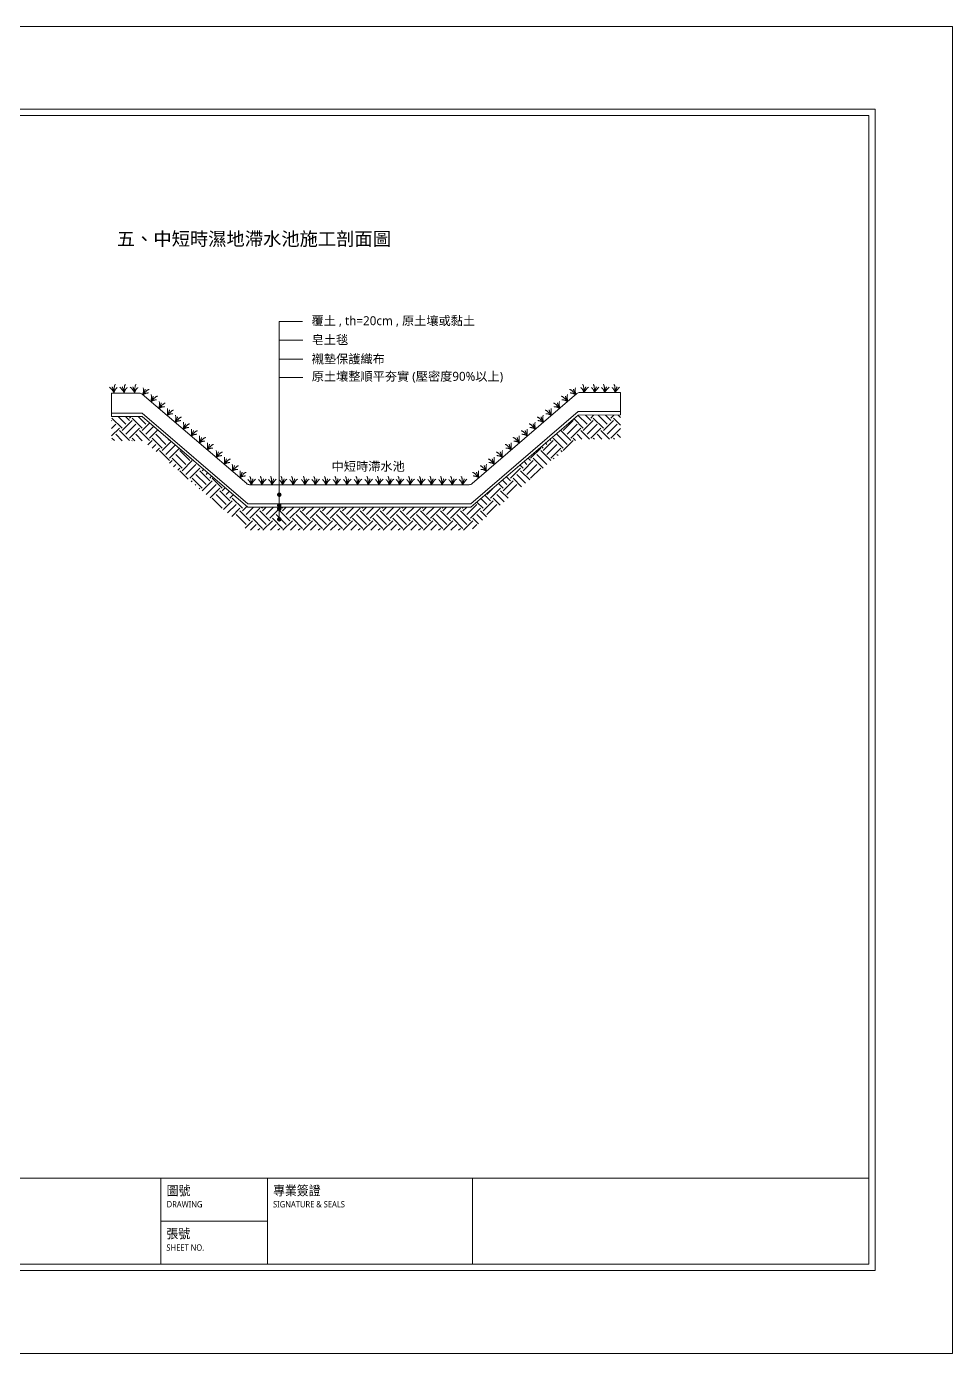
# Model space of a CAD drawing. Header units: millimetres. Extents: x 4039 to 8239, y -1070 to 1900.
# Drawn here: x 6166 to 8239, y -1070 to 1900 of the extents above; entities that cross this region are included whole.
import ezdxf
from ezdxf.enums import TextEntityAlignment as Align

# ---------------------------------------------------------------- set-up
doc = ezdxf.new("R2010")
doc.units = ezdxf.units.MM
doc.styles.add('圖框文字', font='Microsoft JhengHei.ttf')
doc.styles.add('微軟正黑體-20', font='Microsoft JhengHei.ttf', dxfattribs={"height": 20})

# ---------------------------------------------------------------- blocks, each defined once
blk = doc.blocks.new('_Dot')
at = {"color": 0, "linetype": 'ByBlock', "lineweight": -2}
blk.add_line((-0.5, 0), (-1, 0), dxfattribs=at)
at = {"color": 0, "linetype": 'ByBlock', "const_width": 0.5}
blk.add_lwpolyline([(-0.25, 0, 1), (0.25, 0, 1)], format="xyb", close=True, dxfattribs=at)

msp = doc.modelspace()

# ---------------------------------------------------------------- hatches: boundary and pattern name
at = {"lineweight": 5}
h = msp.add_hatch(dxfattribs=at)
h.set_pattern_fill('EARTH', color=256, scale=5, angle=45)
h.set_pattern_definition([(45, (783.59, 80.833), (0, 44.90128), [31.75, -31.75]), (45, (775.17, 89.252), (0, 44.90128), [31.75, -31.75]), (45, (766.75, 97.67), (0, 44.90128), [31.75, -31.75]), (135, (766.75, 103.284), (-44.90128, 0), [31.75, -31.75]), (135, (775.17, 111.703), (-44.90128, 0), [31.75, -31.75]), (135, (783.59, 120.122), (-44.90128, 0), [31.75, -31.75])])
h.paths.add_polyline_path([(6424.5, 1026.5), (6356.1, 1026.9), (6356.1, 973.2), (6427.3, 972.8), (6661.3, 772.4), (7160.2, 772.4), (7397.9, 976.2), (7495.2, 976.6), (7495.2, 1030.3), (7400.7, 1029.9), (7160.1, 823.7), (6661.3, 823.7)])

# ---------------------------------------------------------------- linework, layer by layer
for p, q in [((4038.7, 1900, 163.2), (8238.7, 1900, 163.2)), ((8238.7, 1900, 163.2), (8238.7, -1070, 163.2)), ((4225.7, 1701.2, 163.2), (8051.6, 1701.2, 163.2)), ((4225.7, 1701.2, 326.4), (8051.6, 1701.2, 326.4)), ((8051.6, 1701.2, 326.4), (4225.7, 1701.2, 326.4)), ((8051.6, 1701.2, 163.2), (8051.6, -678, 163.2)), ((8051.6, 1701.2, 326.4), (8051.6, -678, 326.4)), ((8051.6, -870.2, 326.4), (8051.6, 1701.2, 326.4)), ((6418.4, 1079.4), (6356.1, 1079.4)), ((6356.1, 1079.4), (6356.1, 1026.9)), ((6658.5, 876.9), (6424.9, 1077)), ((7397.9, 1078.3), (7163, 876.9)), ((7495.4, 1080.7), (7404.4, 1080.7)), ((7495.4, 1080.7), (7495.2, 1030.7)), ((6424.5, 1034.8), (6356.1, 1034.8)), ((6424.5, 1026.9), (6356.1, 1026.9)), ((6661.3, 832), (6424.5, 1034.8)), ((6661.3, 824.1), (6424.5, 1026.9)), ((7400.7, 1038.2), (7160.1, 832)), ((7400.7, 1030.3), (7160.1, 824.1)), ((7495.2, 1038.2), (7400.7, 1038.2)), ((7495.2, 1030.7), (7400.7, 1030.3)), ((7156.5, 874.5), (6665, 874.5)), ((7160.1, 832), (6661.3, 832)), ((7160.1, 824.1), (6661.3, 824.1)), ((8051.6, -678, 163.2), (4225.7, -678, 163.2)), ((8051.6, -678, 326.4), (4225.7, -678, 326.4)), ((8051.6, -678, 326.4), (4225.7, -678, 326.4)), ((6466.6, -678, 326.4), (6704.9, -678, 326.4)), ((6466.6, -678, 326.4), (6466.6, -870.2, 326.4)), ((6704.9, -678, 326.4), (6704.9, -870.2, 326.4)), ((6704.9, -678, 326.4), (6704.9, -870.2, 326.4)), ((7163.8, -678, 326.4), (7163.8, -870.2, 326.4)), ((6466.6, -774.1, 326.4), (6704.9, -774.1, 326.4)), ((4225.7, -870.2, 326.4), (8051.6, -870.2, 326.4)), ((8238.7, -1070, 163.2), (4038.7, -1070, 163.2))]:
    msp.add_line(p, q, dxfattribs=at)
at = {"color": 4, "lineweight": 5}
for p, q in [((8065.9, 1715.4, 326.4), (4211.5, 1715.4, 326.4)), ((8065.9, -884.5, 326.4), (8065.9, 1715.4, 326.4)), ((4211.5, -884.5, 326.4), (8065.9, -884.5, 326.4))]:
    msp.add_line(p, q, dxfattribs=at)
at = {"linetype": 'ByBlock', "lineweight": 5}
for p, q in [((6731.5, 1239.8), (6783.7, 1239.8)), ((6731.5, 1198.2), (6784.1, 1198.2)), ((6731.5, 1155.2), (6784.4, 1155.2)), ((6731.5, 1114.8), (6784.4, 1114.8))]:
    msp.add_line(p, q, dxfattribs=at)
msp.add_lwpolyline([(6731.5, 807.1), (6731.5, 1239.8)], dxfattribs=at)
at = {"lineweight": 5}
for centre, start, end in [((6418.4, 1069.4), 49.4332, 89.9638), ((7404.4, 1070.7), 90, 130.5946), ((6665, 884.5), 229.4332, 270), ((7156.5, 884.5), 270, 310.5946)]:
    msp.add_arc(centre, 10, start, end, dxfattribs=at)
for points, degree in [([(6361.6, 1080.7), (6358.1, 1086), (6354.8, 1090.7), (6351.5, 1093)], 3), ([(6361.6, 1080.7), (6360.1, 1087.4), (6357.3, 1093.5)], 2), ([(6361.6, 1080.7), (6361.6, 1098.2), (6364.5, 1098.9)], 2), ([(6361.6, 1080.7), (6362.9, 1087), (6368.5, 1092)], 2), ([(6384.3, 1080.7), (6380.8, 1086), (6377.5, 1090.7), (6374.2, 1093)], 3), ([(6384.3, 1080.7), (6382.7, 1087.4), (6380, 1093.5)], 2), ([(6384.3, 1080.7), (6384.3, 1098.2), (6387.2, 1098.9)], 2), ([(6384.3, 1080.7), (6385.5, 1087), (6391.2, 1092)], 2), ([(6408, 1080.7), (6404.5, 1086), (6401.2, 1090.7), (6397.9, 1093)], 3), ([(6408, 1080.7), (6406.4, 1087.4), (6403.7, 1093.5)], 2), ([(6408, 1080.7), (6408, 1098.2), (6410.9, 1098.9)], 2), ([(6408, 1080.7), (6409.2, 1087), (6414.9, 1092)], 2), ([(6426.4, 1075.8), (6427.2, 1082.1), (6427.8, 1087.9), (6426.7, 1091.7)], 3), ([(6426.4, 1075.8), (6429.6, 1081.9), (6431.5, 1088.4)], 2), ([(6426.4, 1075.8), (6437.8, 1089.1), (6440.4, 1087.7)], 2), ([(6426.4, 1075.8), (6431.5, 1079.8), (6439, 1079.9)], 2), ([(6444.4, 1060.4), (6445.2, 1066.7), (6445.8, 1072.4), (6444.7, 1076.3)], 3), ([(6444.4, 1060.4), (6447.6, 1066.5), (6449.5, 1072.9)], 2), ([(6444.4, 1060.4), (6455.8, 1073.6), (6458.5, 1072.3)], 2), ([(7377.1, 1060.4), (7365.7, 1073.6), (7363, 1072.3)], 2), ([(7377.1, 1060.4), (7373.9, 1066.5), (7372, 1072.9)], 2), ([(7377.1, 1060.4), (7376.3, 1066.7), (7375.7, 1072.4), (7376.7, 1076.3)], 3), ([(7395.1, 1075.8), (7383.7, 1089.1), (7381, 1087.7)], 2), ([(7395.1, 1075.8), (7390, 1079.8), (7382.5, 1079.9)], 2), ([(7395.1, 1075.8), (7391.9, 1081.9), (7390, 1088.4)], 2), ([(7395.1, 1075.8), (7394.3, 1082.1), (7393.7, 1087.9), (7394.8, 1091.7)], 3), ([(7413.5, 1080.7), (7412.2, 1087), (7406.6, 1092)], 2), ([(7413.5, 1080.7), (7413.5, 1098.2), (7410.6, 1098.9)], 2), ([(7413.5, 1080.7), (7415, 1087.4), (7417.8, 1093.5)], 2), ([(7413.5, 1080.7), (7417, 1086), (7420.3, 1090.7), (7423.6, 1093)], 3), ([(7437.2, 1080.7), (7436, 1087), (7430.3, 1092)], 2), ([(7437.2, 1080.7), (7437.2, 1098.2), (7434.3, 1098.9)], 2), ([(7437.2, 1080.7), (7438.8, 1087.4), (7441.5, 1093.5)], 2), ([(7437.2, 1080.7), (7440.7, 1086), (7444, 1090.7), (7447.3, 1093)], 3), ([(7459.8, 1080.7), (7458.6, 1087), (7452.9, 1092)], 2), ([(7459.8, 1080.7), (7459.8, 1098.2), (7456.9, 1098.9)], 2), ([(7459.8, 1080.7), (7461.4, 1087.4), (7464.1, 1093.5)], 2), ([(7459.8, 1080.7), (7463.4, 1086), (7466.6, 1090.7), (7470, 1093)], 3), ([(7483.4, 1080.7), (7482.1, 1087), (7476.5, 1092)], 2), ([(7483.4, 1080.7), (7483.4, 1098.2), (7480.5, 1098.9)], 2), ([(7483.4, 1080.7), (7484.9, 1087.4), (7487.7, 1093.5)], 2), ([(7483.4, 1080.7), (7486.9, 1086), (7490.2, 1090.7), (7493.5, 1093)], 3), ([(6444.4, 1060.4), (6449.5, 1064.4), (6457, 1064.5)], 2), ([(6462.3, 1045.1), (6463.1, 1051.4), (6463.7, 1057.1), (6462.6, 1061)], 3), ([(6462.3, 1045.1), (6465.5, 1051.2), (6467.4, 1057.6)], 2), ([(6462.3, 1045.1), (6473.7, 1058.3), (6476.3, 1057)], 2), ([(6462.3, 1045.1), (6467.4, 1049.1), (6474.9, 1049.2)], 2), ([(6480.7, 1029.3), (6481.5, 1035.6), (6482.1, 1041.3), (6481, 1045.2)], 3), ([(6480.7, 1029.3), (6483.9, 1035.4), (6485.8, 1041.8)], 2), ([(6480.7, 1029.3), (6492.1, 1042.5), (6494.8, 1041.2)], 2), ([(7340.7, 1029.3), (7329.4, 1042.5), (7326.7, 1041.2)], 2), ([(7340.7, 1029.3), (7337.6, 1035.4), (7335.7, 1041.8)], 2), ([(7340.7, 1029.3), (7340, 1035.6), (7339.4, 1041.3), (7340.4, 1045.2)], 3), ([(7359.2, 1045.1), (7347.8, 1058.3), (7345.1, 1057)], 2), ([(7359.2, 1045.1), (7354.1, 1049.1), (7346.6, 1049.2)], 2), ([(7359.2, 1045.1), (7356, 1051.2), (7354.1, 1057.6)], 2), ([(7359.2, 1045.1), (7358.4, 1051.4), (7357.8, 1057.1), (7358.9, 1061)], 3), ([(7377.1, 1060.4), (7372, 1064.4), (7364.4, 1064.5)], 2), ([(6480.7, 1029.3), (6485.8, 1033.3), (6493.3, 1033.4)], 2), ([(6498.8, 1013.8), (6499.5, 1020.1), (6500.1, 1025.9), (6499.1, 1029.8)], 3), ([(6498.8, 1013.8), (6501.9, 1019.9), (6503.8, 1026.4)], 2), ([(6498.8, 1013.8), (6510.1, 1027.1), (6512.8, 1025.7)], 2), ([(6498.8, 1013.8), (6503.8, 1017.8), (6511.4, 1018)], 2), ([(6516.6, 998.5), (6517.4, 1004.8), (6518, 1010.5), (6516.9, 1014.4)], 3), ([(6516.6, 998.5), (6519.8, 1004.6), (6521.7, 1011)], 2), ([(6516.6, 998.5), (6528, 1011.8), (6530.7, 1010.4)], 2), ([(7304.9, 998.5), (7293.5, 1011.8), (7290.8, 1010.4)], 2), ([(7304.9, 998.5), (7301.7, 1004.6), (7299.8, 1011)], 2), ([(7304.9, 998.5), (7304.1, 1004.8), (7303.5, 1010.5), (7304.5, 1014.4)], 3), ([(7322.7, 1013.8), (7311.4, 1027.1), (7308.7, 1025.7)], 2), ([(7322.7, 1013.8), (7317.7, 1017.8), (7310.1, 1018)], 2), ([(7322.7, 1013.8), (7319.6, 1019.9), (7317.6, 1026.4)], 2), ([(7322.7, 1013.8), (7322, 1020.1), (7321.4, 1025.9), (7322.4, 1029.8)], 3), ([(7340.7, 1029.3), (7335.7, 1033.3), (7328.1, 1033.4)], 2), ([(6516.6, 998.5), (6521.7, 1002.5), (6529.2, 1002.6)], 2), ([(6534.4, 983.3), (6535.2, 989.6), (6535.8, 995.3), (6534.7, 999.2)], 3), ([(6534.4, 983.3), (6537.6, 989.4), (6539.5, 995.8)], 2), ([(6534.4, 983.3), (6545.8, 996.5), (6548.4, 995.2)], 2), ([(6534.4, 983.3), (6539.5, 987.3), (6547, 987.4)], 2), ([(6552.4, 967.8), (6553.2, 974.1), (6553.8, 979.9), (6552.7, 983.8)], 3), ([(6552.4, 967.8), (6555.6, 973.9), (6557.5, 980.4)], 2), ([(7269.1, 967.8), (7265.9, 973.9), (7264, 980.4)], 2), ([(7269.1, 967.8), (7268.3, 974.1), (7267.7, 979.9), (7268.7, 983.8)], 3), ([(7287.1, 983.3), (7275.7, 996.5), (7273, 995.2)], 2), ([(7287.1, 983.3), (7282, 987.3), (7274.5, 987.4)], 2), ([(7287.1, 983.3), (7283.9, 989.4), (7282, 995.8)], 2), ([(7287.1, 983.3), (7286.3, 989.6), (7285.7, 995.3), (7286.8, 999.2)], 3), ([(7304.9, 998.5), (7299.8, 1002.5), (7292.2, 1002.6)], 2), ([(6552.4, 967.8), (6563.8, 981.1), (6566.5, 979.7)], 2), ([(6552.4, 967.8), (6557.5, 971.8), (6565, 972)], 2), ([(6570.3, 952.5), (6571.1, 958.8), (6571.7, 964.6), (6570.6, 968.4)], 3), ([(6570.3, 952.5), (6573.5, 958.6), (6575.4, 965)], 2), ([(6570.3, 952.5), (6581.7, 965.8), (6584.3, 964.4)], 2), ([(6570.3, 952.5), (6575.4, 956.5), (6582.9, 956.6)], 2), ([(6590.2, 935.5), (6591, 941.7), (6591.6, 947.5), (6590.5, 951.4)], 3), ([(7231.3, 935.5), (7230.5, 941.7), (7229.9, 947.5), (7230.9, 951.4)], 3), ([(7251.2, 952.5), (7239.8, 965.8), (7237.1, 964.4)], 2), ([(7251.2, 952.5), (7246.1, 956.5), (7238.6, 956.6)], 2), ([(7251.2, 952.5), (7248, 958.6), (7246.1, 965)], 2), ([(7251.2, 952.5), (7250.4, 958.8), (7249.8, 964.6), (7250.9, 968.4)], 3), ([(7269.1, 967.8), (7257.7, 981.1), (7255, 979.7)], 2), ([(7269.1, 967.8), (7264, 971.8), (7256.4, 972)], 2), ([(6590.2, 935.5), (6593.4, 941.5), (6595.3, 948)], 2), ([(6590.2, 935.5), (6601.6, 948.7), (6604.3, 947.4)], 2), ([(6590.2, 935.5), (6595.3, 939.5), (6602.8, 939.6)], 2), ([(6608.2, 920), (6609, 926.3), (6609.6, 932), (6608.6, 935.9)], 3), ([(6608.2, 920), (6611.4, 926.1), (6613.3, 932.5)], 2), ([(6608.2, 920), (6619.6, 933.3), (6622.3, 931.9)], 2), ([(6608.2, 920), (6613.3, 924), (6620.9, 924.1)], 2), ([(7213.2, 920), (7201.9, 933.3), (7199.2, 931.9)], 2), ([(7213.2, 920), (7208.2, 924), (7200.6, 924.1)], 2), ([(7213.2, 920), (7210.1, 926.1), (7208.2, 932.5)], 2), ([(7213.2, 920), (7212.5, 926.3), (7211.9, 932), (7212.9, 935.9)], 3), ([(7231.3, 935.5), (7219.9, 948.7), (7217.2, 947.4)], 2), ([(7231.3, 935.5), (7226.2, 939.5), (7218.6, 939.6)], 2), ([(7231.3, 935.5), (7228.1, 941.5), (7226.2, 948)], 2), ([(6626.1, 904.7), (6626.9, 911), (6627.5, 916.7), (6626.4, 920.6)], 3), ([(6626.1, 904.7), (6629.3, 910.8), (6631.2, 917.2)], 2), ([(6626.1, 904.7), (6637.5, 917.9), (6640.2, 916.6)], 2), ([(6626.1, 904.7), (6631.2, 908.7), (6638.7, 908.8)], 2), ([(6643.3, 890), (6644.1, 896.2), (6644.7, 902), (6643.6, 905.9)], 3), ([(6643.3, 890), (6646.5, 896.1), (6648.4, 902.5)], 2), ([(6643.3, 890), (6654.7, 903.2), (6657.3, 901.9)], 2), ([(6643.3, 890), (6648.4, 894), (6655.9, 894.1)], 2), ([(6668.2, 874.5), (6668.2, 892), (6665.3, 892.7)], 2), ([(6692, 874.5), (6692, 892), (6689, 892.7)], 2), ([(6714.6, 874.5), (6714.6, 892), (6711.7, 892.7)], 2), ([(6738.1, 874.5), (6738.1, 892), (6735.2, 892.7)], 2), ([(6761.9, 874.5), (6761.9, 892), (6758.9, 892.7)], 2), ([(6788.1, 874.5), (6788.1, 892), (6785.2, 892.7)], 2), ([(6811.6, 874.5), (6811.6, 892), (6808.7, 892.7)], 2), ([(6835.4, 874.5), (6835.4, 892), (6832.5, 892.7)], 2), ([(6858.8, 874.5), (6858.8, 892), (6855.9, 892.7)], 2), ([(6882.3, 874.5), (6882.3, 892), (6879.4, 892.7)], 2), ([(6906.1, 874.5), (6906.1, 892), (6903.1, 892.7)], 2), ([(6930.3, 874.5), (6930.3, 892), (6927.4, 892.7)], 2), ([(6953.9, 874.5), (6953.9, 892), (6951, 892.7)], 2), ([(6977.6, 874.5), (6977.6, 892), (6974.7, 892.7)], 2), ([(7000.2, 874.5), (7000.2, 892), (6997.3, 892.7)], 2), ([(7023.8, 874.5), (7023.8, 892), (7020.9, 892.7)], 2), ([(7048.1, 874.5), (7048.1, 892), (7045.1, 892.7)], 2), ([(7071.6, 874.5), (7071.6, 892), (7068.7, 892.7)], 2), ([(7095.3, 874.5), (7095.3, 892), (7092.4, 892.7)], 2), ([(7118, 874.5), (7118, 892), (7115.1, 892.7)], 2), ([(7141.5, 874.5), (7141.5, 892), (7138.6, 892.7)], 2), ([(7178.2, 890), (7166.8, 903.2), (7164.1, 901.9)], 2), ([(7178.2, 890), (7173.1, 894), (7165.6, 894.1)], 2), ([(7178.2, 890), (7175, 896.1), (7173.1, 902.5)], 2), ([(7178.2, 890), (7177.4, 896.2), (7176.8, 902), (7177.9, 905.9)], 3), ([(7195.4, 904.7), (7184, 917.9), (7181.3, 916.6)], 2), ([(7195.4, 904.7), (7190.3, 908.7), (7182.7, 908.8)], 2), ([(7195.4, 904.7), (7192.2, 910.8), (7190.3, 917.2)], 2), ([(7195.4, 904.7), (7194.6, 911), (7194, 916.7), (7195.1, 920.6)], 3), ([(6668.2, 874.5), (6667, 880.9), (6661.3, 885.9)], 2), ([(6668.2, 874.5), (6669.8, 881.2), (6672.5, 887.3)], 2), ([(6668.2, 874.5), (6671.7, 879.8), (6675, 884.5), (6678.3, 886.8)], 3), ([(6692, 874.5), (6690.7, 880.9), (6685.1, 885.9)], 2), ([(6692, 874.5), (6693.5, 881.2), (6696.2, 887.3)], 2), ([(6692, 874.5), (6695.5, 879.8), (6698.7, 884.5), (6702.1, 886.8)], 3), ([(6714.6, 874.5), (6713.3, 880.9), (6707.7, 885.9)], 2), ([(6714.6, 874.5), (6716.1, 881.2), (6718.9, 887.3)], 2), ([(6714.6, 874.5), (6718.1, 879.8), (6721.4, 884.5), (6724.7, 886.8)], 3), ([(6738.1, 874.5), (6736.9, 880.9), (6731.2, 885.9)], 2), ([(6738.1, 874.5), (6739.7, 881.2), (6742.4, 887.3)], 2), ([(6738.1, 874.5), (6741.6, 879.8), (6744.9, 884.5), (6748.3, 886.8)], 3), ([(6761.9, 874.5), (6760.6, 880.9), (6755, 885.9)], 2), ([(6761.9, 874.5), (6763.4, 881.2), (6766.1, 887.3)], 2), ([(6761.9, 874.5), (6765.4, 879.8), (6768.6, 884.5), (6772, 886.8)], 3), ([(6788.1, 874.5), (6786.9, 880.9), (6781.2, 885.9)], 2), ([(6788.1, 874.5), (6789.7, 881.2), (6792.4, 887.3)], 2), ([(6788.1, 874.5), (6791.6, 879.8), (6794.9, 884.5), (6798.2, 886.8)], 3), ([(6811.6, 874.5), (6810.4, 880.9), (6804.7, 885.9)], 2), ([(6811.6, 874.5), (6813.2, 881.2), (6815.9, 887.3)], 2), ([(6811.6, 874.5), (6815.2, 879.8), (6818.4, 884.5), (6821.8, 886.8)], 3), ([(6835.4, 874.5), (6834.1, 880.9), (6828.5, 885.9)], 2), ([(6835.4, 874.5), (6836.9, 881.2), (6839.7, 887.3)], 2), ([(6835.4, 874.5), (6838.9, 879.8), (6842.2, 884.5), (6845.5, 886.8)], 3), ([(6858.8, 874.5), (6857.5, 880.9), (6851.9, 885.9)], 2), ([(6858.8, 874.5), (6860.3, 881.2), (6863.1, 887.3)], 2), ([(6858.8, 874.5), (6862.3, 879.8), (6865.6, 884.5), (6868.9, 886.8)], 3), ([(6882.3, 874.5), (6881.1, 880.9), (6875.4, 885.9)], 2), ([(6882.3, 874.5), (6883.9, 881.2), (6886.6, 887.3)], 2), ([(6882.3, 874.5), (6885.8, 879.8), (6889.1, 884.5), (6892.5, 886.8)], 3), ([(6906.1, 874.5), (6904.8, 880.9), (6899.2, 885.9)], 2), ([(6906.1, 874.5), (6907.6, 881.2), (6910.3, 887.3)], 2), ([(6906.1, 874.5), (6909.6, 879.8), (6912.8, 884.5), (6916.2, 886.8)], 3), ([(6930.3, 874.5), (6929.1, 880.9), (6923.4, 885.9)], 2), ([(6930.3, 874.5), (6931.9, 881.2), (6934.6, 887.3)], 2), ([(6930.3, 874.5), (6933.8, 879.8), (6937.1, 884.5), (6940.5, 886.8)], 3), ([(6953.9, 874.5), (6952.6, 880.9), (6947, 885.9)], 2), ([(6953.9, 874.5), (6955.4, 881.2), (6958.2, 887.3)], 2), ([(6953.9, 874.5), (6957.4, 879.8), (6960.7, 884.5), (6964, 886.8)], 3), ([(6977.6, 874.5), (6976.4, 880.9), (6970.7, 885.9)], 2), ([(6977.6, 874.5), (6979.2, 881.2), (6981.9, 887.3)], 2), ([(6977.6, 874.5), (6981.1, 879.8), (6984.4, 884.5), (6987.7, 886.8)], 3), ([(7000.2, 874.5), (6999, 880.9), (6993.3, 885.9)], 2), ([(7000.2, 874.5), (7001.8, 881.2), (7004.5, 887.3)], 2), ([(7000.2, 874.5), (7003.8, 879.8), (7007, 884.5), (7010.4, 886.8)], 3), ([(7023.8, 874.5), (7022.5, 880.9), (7016.9, 885.9)], 2), ([(7023.8, 874.5), (7025.3, 881.2), (7028.1, 887.3)], 2), ([(7023.8, 874.5), (7027.3, 879.8), (7030.6, 884.5), (7033.9, 886.8)], 3), ([(7048.1, 874.5), (7046.8, 880.9), (7041.2, 885.9)], 2), ([(7048.1, 874.5), (7049.6, 881.2), (7052.3, 887.3)], 2), ([(7048.1, 874.5), (7051.6, 879.8), (7054.8, 884.5), (7058.2, 886.8)], 3), ([(7071.6, 874.5), (7070.4, 880.9), (7064.7, 885.9)], 2), ([(7071.6, 874.5), (7073.1, 881.2), (7075.9, 887.3)], 2), ([(7071.6, 874.5), (7075.1, 879.8), (7078.4, 884.5), (7081.7, 886.8)], 3), ([(7095.3, 874.5), (7094.1, 880.9), (7088.4, 885.9)], 2), ([(7095.3, 874.5), (7096.9, 881.2), (7099.6, 887.3)], 2), ([(7095.3, 874.5), (7098.8, 879.8), (7102.1, 884.5), (7105.4, 886.8)], 3), ([(7118, 874.5), (7116.7, 880.9), (7111.1, 885.9)], 2), ([(7118, 874.5), (7119.5, 881.2), (7122.3, 887.3)], 2), ([(7118, 874.5), (7121.5, 879.8), (7124.7, 884.5), (7128.1, 886.8)], 3), ([(7141.5, 874.5), (7140.3, 880.9), (7134.6, 885.9)], 2), ([(7141.5, 874.5), (7143.1, 881.2), (7145.8, 887.3)], 2), ([(7141.5, 874.5), (7145, 879.8), (7148.3, 884.5), (7151.6, 886.8)], 3)]:
    msp.add_open_spline(points, degree=degree, dxfattribs=at)

# ---------------------------------------------------------------- block references
at = {"lineweight": 5, "xscale": 10, "yscale": 10, "zscale": 10, "rotation": 270}
for p in [(6731.5, 852.1), (6731.5, 828.3), (6731.5, 820.6), (6731.5, 797.1)]:
    msp.add_blockref('_Dot', p, dxfattribs=at)

# ---------------------------------------------------------------- texts
at = {"color": 3, "lineweight": 5, "style": '圖框文字', "width": 0.91}
for s, p in [('圖號', (6479.4, -705.4, 326.4)), ('專業簽證', (6717.6, -705.4, 326.4)), ('張號', (6478.8, -801.5, 326.4))]:
    msp.add_text(s, height=21.43, dxfattribs=at).set_placement(p, align=Align.MIDDLE_LEFT)
at = {"lineweight": 5, "style": '圖框文字', "width": 0.91}
for s, height, p in [('DRAWING', 14.21, (6479.4, -736, 326.4)), ('SIGNATURE & SEALS', 14.212, (6717.6, -736, 326.4)), ('SHEET NO.', 14.21, (6478.8, -832.9, 326.4))]:
    msp.add_text(s, height=height, dxfattribs=at).set_placement(p, align=Align.MIDDLE_LEFT)
at = {"lineweight": 5, "attachment_point": 1, "style": '微軟正黑體-20'}
for s, width, insert, char_height in [('五、中短時濕地滯水池施工剖面圖', 640.697, (6367.8, 1439.8), 30), ('中短時滯水池', 157.217, (6848.7, 925.6), 20)]:
    msp.add_mtext_dynamic_manual_height_columns(s, width=width, gutter_width=12.5, heights=[0], dxfattribs=dict(at, insert=insert, char_height=char_height))
at = {"lineweight": 5, "char_height": 20, "attachment_point": 1, "style": '微軟正黑體-20'}
for s, insert in [('覆土 , th=20cm , 原土壤或黏土', (6803.6, 1251.6)), ('皂土毯', (6804, 1208.8)), ('襯墊保護織布', (6804.2, 1166)), ('原土壤整順平夯實 (壓密度90%以上)', (6804.2, 1127.1))]:
    msp.add_mtext(s, dxfattribs=dict(at, insert=insert))

doc.saveas('drawing.dxf')
